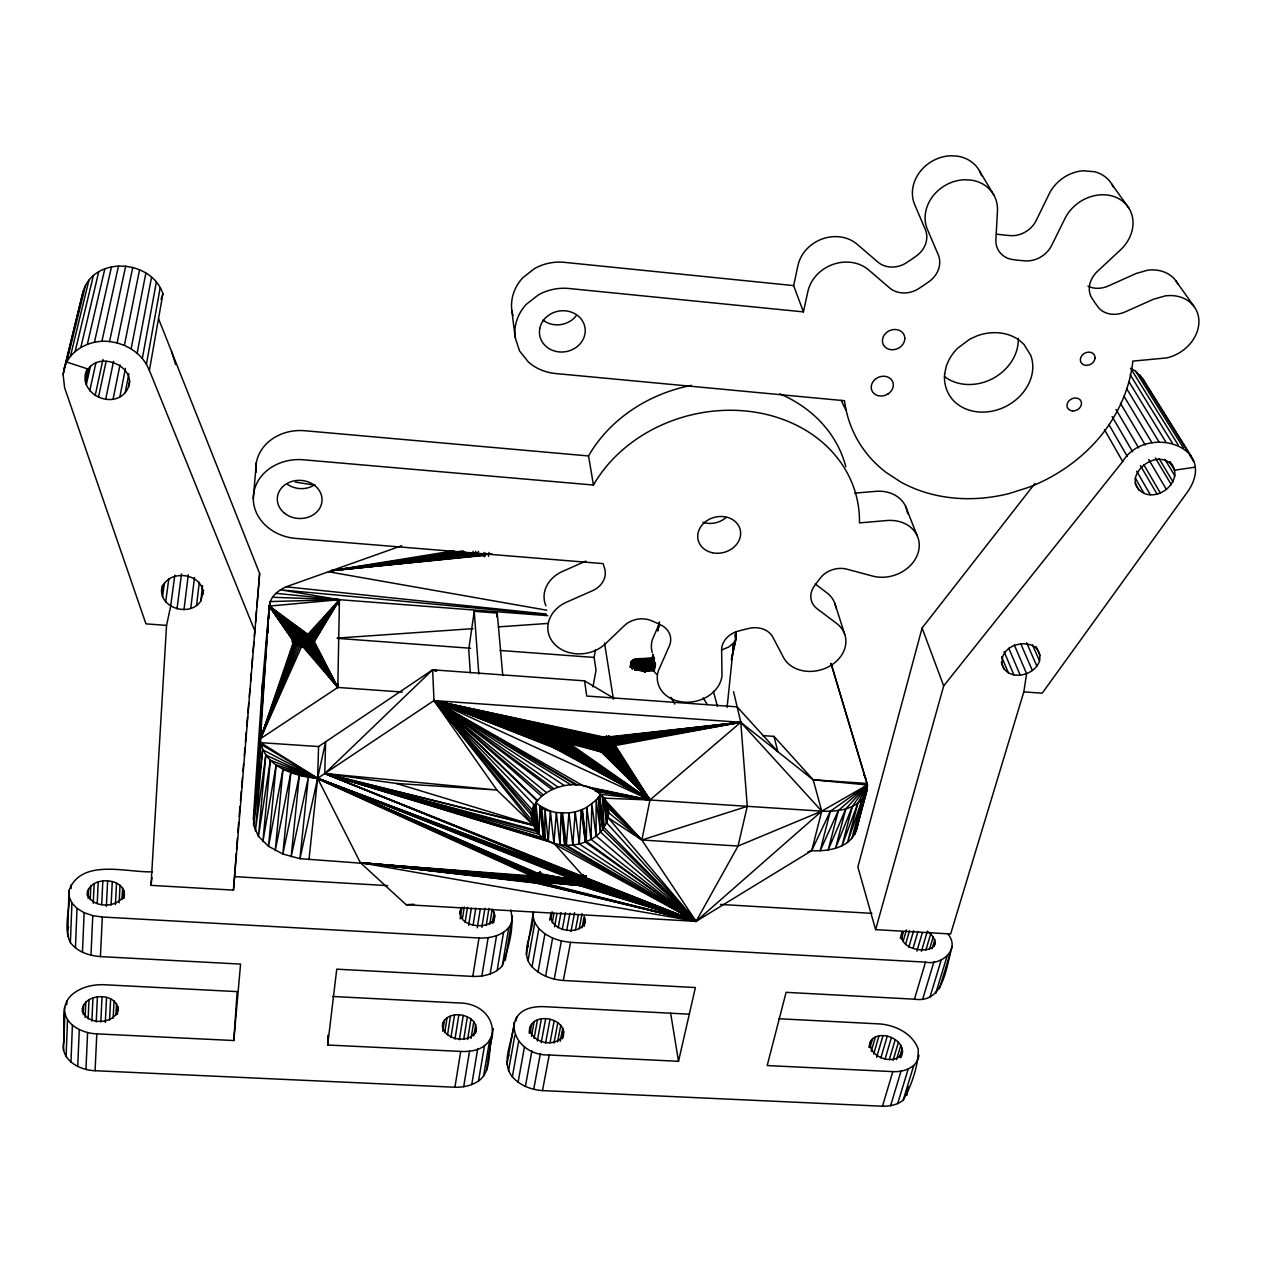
<?xml version="1.0" encoding="UTF-8"?>
<svg xmlns="http://www.w3.org/2000/svg" width="1262" height="1262" viewBox="0 0 1262 1262"><rect width="100%" height="100%" fill="white"/><g stroke="black" fill="none" stroke-linecap="round" stroke-linejoin="round"><path stroke-width="1.5" d="M401.742 545.705L286.08 586.814C278.161 590.427 270.131 596.816 269.263 606.091L262.433 684.067L260.445 738.727C262.023 765.955 294.661 776.445 317.63 778.323L433.97 700.584L740.778 722.29L813.201 779.79L867.388 784.964L862.183 799.398L851.818 838.567L866.994 790.138L854.879 834.087L867.388 784.964L821.736 811.15L696.088 921.355L586.341 841.565L586.798 807.365L596.121 800.108L599.56 795.707L604.041 827.572L696.088 921.355L811.703 850.651C828.408 851.629 851.282 847.748 856.646 829.166L866.994 790.138L867.388 784.964L831.059 663.465M332.553 996.475L458.248 1002.943C499.026 1002.549 507.056 1053.912 460.709 1051.42L327.694 1045.015L327.883 1035.266M613.979 698.359L584.574 680.849L432.645 669.807L318.592 746.552L317.63 778.323L360.38 862.703L535.072 882.974L541.019 881.539L577.617 885.325C594.875 887.675 582.145 866.82 574.194 880.024L537.817 873.367L534.646 873.698L531.349 875.86L299.946 858.665L282.846 854.011L268.522 846.313L258.458 836.375L253.615 825.222L260.445 738.727L337.806 687.443L339.446 599.687L280.511 589.811L546.178 614.641M531.996 875.165L317.63 778.323L262.606 749.738L255.35 830.885L265.809 755.118L531.349 875.86L530.86 876.617L360.38 862.703L406.112 904.696L696.088 921.355L591.026 839.372L591.815 804.036L596.137 835.996L696.088 921.355L738.049 846.045L747.262 806.339L740.778 722.29L733.553 691.686M579.353 876.065L324.791 773.527L325.612 741.835L299.946 858.665L308.37 777.218L291.159 856.756L299.346 775.278L317.63 778.323L578.312 876.317L324.791 773.527L432.645 669.807L436.478 670.627L432.645 669.807L433.97 700.584L496.881 790.012L533.148 825.017L531.901 812.05M581.482 875.986L324.791 773.527L539.032 834.34C508.87 796.48 580.741 766.066 603.315 798.136L641.853 840.019L696.088 921.355L543.275 838L539.032 834.34L539.947 805.929L535.782 802.317L536.823 831.595L324.791 773.527L496.881 790.012L396.363 783.45L324.791 773.527L580.41 875.954M605.697 800.881L608.11 817.713L696.088 921.355L559.981 844.688L561.038 813.059L564.745 845.146L696.088 921.355L360.38 862.703L530.545 877.421L530.86 876.617M85.658 375.098C93.625 346.025 144.278 367.652 125.222 392.671C109.92 410.024 76.73 391.693 86.936 369.466M659.363 626.299L659.411 625.321M64.662 1007.186C63.068 1024.287 82.204 1033.404 96.811 1033.862L233.801 1040.535L237.146 991.616L103.736 984.707C92.158 984.36 80.169 987.373 71.366 995.197C58.304 1007.817 66.744 1028.23 63.305 1043.942C61.633 1060.948 80.453 1070.334 95.076 1070.712L454.919 1087.245C463.201 1087.402 471.546 1085.683 478.519 1081.045C492.858 1070.523 487.227 1049.574 492.622 1034.793M233.801 1040.535L240.569 964.089L100.424 956.596C89.208 955.728 77.392 951.911 70.404 942.572C62.501 926.639 71.129 907.599 68.937 890.688C81.162 857.561 127.588 872.988 152.465 871.79M63.494 1050.441L64.867 1013.623M67.691 936.483L68.937 890.688M66.744 1004.757L66.886 1000.892M71.082 888.543L71.24 884.599M66.097 1056.657L67.501 1019.806M70.404 942.572L71.918 903.008L69.173 896.982M70.956 1062.131L72.407 1025.249M75.436 947.967L77.014 908.372L71.918 903.008M77.739 1066.5L79.269 1029.603M82.456 952.289L84.128 912.694L77.014 908.372M82.346 1011.935C81.194 992.847 117.129 991.096 118.076 1009.837C114.101 1025.69 83.276 1025.47 82.503 1008.07M87.252 895.689C86.479 874.866 128.44 876.207 124.055 897.787M83.182 1014.585L83.592 1004.931M88.119 898.544L88.545 888.7M85.138 1017.503L85.816 1002.06M90.233 899.711L90.832 885.94M85.958 1069.435L87.599 1032.553M88.151 1018.955L89.003 999.678M90.99 955.239L92.773 915.644L84.128 912.694M93.246 903.308L94.129 883.652M91.905 1021.053L92.962 997.926M97.221 903.592L98.215 881.996M96.227 1021.968L97.395 996.933M101.701 904.617L102.821 881.081M95.076 1070.712L96.811 1033.862M100.424 956.596L102.317 917.017L92.773 915.644M100.834 1021.778L102.033 996.759M106.371 906.432L107.617 880.955M105.314 1022.409L106.544 997.39M111.103 905.154L112.286 881.633M109.557 1019.996L110.646 998.826M115.426 904.617L116.53 883.069M113.138 1018.26L114.037 1000.94M119.133 902.803L120.048 885.151M115.899 1015.153L116.514 1003.606M121.988 899.538L122.619 887.785M117.476 1014.348L117.887 1006.634M123.644 898.591L124.055 890.751M535.198 873.525L536.129 883.069L696.088 921.355L579.274 843.931L581.214 810.015L586.798 807.365L591.026 839.372C579.779 845.477 566.165 846.944 553.908 843.237L324.791 773.527L533.148 825.017L433.97 700.584L604.34 737.134C623.018 734.752 614.562 759.235 600.113 751.568L570.203 742.419L569.477 736.598M158.523 318.639L259.641 573.563L233.47 890.12L151.014 885.356L166.552 625.384L170.67 606.202L174.803 575.267M547.803 615.682L339.446 599.687L269.263 606.091L256.344 788.876M253.283 819.527L262.433 684.067M268.128 622.355L260.445 738.727L301.965 645.687L309.127 645.339L313.812 642.5L339.446 599.687L275.921 593.329M534 805.314L535.656 830.144L324.791 773.527L548.292 840.981L550.39 811.15L539.947 805.929L543.275 838L324.791 773.527L533.274 825.49L532.753 807.917M584.227 926.308L585.174 919.509L584.196 916.433L582.019 927.775M569.651 736.046C576.466 750.922 548.244 755.149 550.264 739.216M537.312 873.304L538.243 882.848L696.088 921.355L572.806 845.051L575.204 811.892L581.214 810.015L585.316 842.038L696.088 921.355L537.186 883.021L536.255 873.478M233.47 890.12L236.262 853.412M236.562 849.547L237.445 837.952M237.887 832.147L238.66 822.43M562.678 1038.2C570.487 1017.503 529.062 1009.758 529.33 1032.206M553.908 843.237L556.353 812.586L550.39 811.15L553.908 843.237L583.47 876.443M857.056 823.928L856.646 829.166L864.249 797.852M253.52 823.581L256.028 792.725M602.873 796.543L606.596 822.761L696.088 921.355L566.338 845.303L568.941 812.965L575.204 811.892L579.274 843.931M253.299 498.884L256.296 462.791M239.149 816.546L239.985 806.749M240.474 800.881L241.31 791.085M241.626 787.157L242.462 777.36M242.951 771.476L243.613 763.652M244.276 755.812L244.938 747.972M245.427 742.088L246.264 732.291M246.753 726.407L247.589 716.611M247.904 712.699L248.74 702.902M249.229 697.018L249.892 689.178M250.554 681.338L251.217 673.514M251.706 667.63L252.542 657.833M253.031 651.949L253.851 642.153M254.356 636.269L255.019 628.429M255.508 622.56L256.501 610.808M256.833 606.88L259.641 573.563M591.026 839.372C603.851 832.841 611.723 817.808 607.322 803.705M267.497 632.656L268.175 624.895M268.68 619.058L269.374 611.281M269.879 605.46L270.226 601.564L339.446 599.687L338.831 605.46M256.596 788.908L260.698 742.655L318.592 746.552M532.769 874.566L317.63 778.323L260.808 744.217L253.615 825.222L262.606 749.738M265.809 755.118L258.458 836.375L270.368 760.229L576.45 877.185M552.157 911.779C544.411 928.942 578.406 938.06 584.953 922.522M256.722 788.734L260.808 744.217M270.368 760.229L262.89 841.565L276.157 764.898L317.63 778.323L577.333 876.696M276.157 764.898L268.522 846.313L283.035 769.047L317.63 778.323L575.661 877.784M306.745 645.97L307.896 634.329L269.263 606.091L292.768 638.367L292.405 642.263C290.923 630.038 314.238 630.937 314.317 641.522L337.806 687.443L402.326 692.033M293.131 637.373L292.768 641.254L293.131 637.373L269.263 606.091L306.145 633.903L304.82 647.469M293.794 636.442L293.241 642.263L293.794 636.442L269.263 606.091L304.331 633.634L303.006 647.201M293.999 643.368L294.74 635.606L269.263 606.091L302.486 633.54L301.161 647.122M283.035 769.047L275.242 850.509L290.844 772.533L317.63 778.323L575.015 878.478M295.008 644.598L295.939 634.881L269.263 606.091L294.409 642.453L301.965 645.687L337.806 687.443L337.601 683.515M296.239 645.955L297.359 634.313L269.263 606.091L292.989 640.449M297.832 645.529L298.952 633.887L269.263 606.091L292.721 639.408M529.362 1033.436L530.34 1026.605M299.551 645.261L300.687 633.619L269.263 606.091M290.844 772.533L282.846 854.011L299.346 775.278M308.37 646.554L309.521 634.928L339.446 599.687L272.466 597.273M310.01 645.339L310.988 635.638L339.446 599.687L314.506 640.497M268.506 618.585L270.226 601.564M311.257 646.176L312.235 636.49L339.446 599.687L307.896 634.329L306.492 645.907M312.455 645.182L313.228 637.42L339.446 599.687L314.38 639.455L313.97 643.289M313.954 638.414L313.37 644.235L313.954 638.414L339.446 599.687M313.986 643.336L314.38 639.455M689.509 1014.191L544.553 1006.682C497.496 1004.568 509.927 1055.947 549.222 1055L678.514 1061.31L695.394 987.547L563.325 980.479C551.731 979.596 540.136 975.321 532.028 966.755C518.682 952.589 533.779 932.713 533.037 916.512L533.495 912M526.301 954.529L533.305 912.41M727.086 707.477L733.758 642.847L736.282 637.783L735.935 631.663L735.131 635.37M1039.509 660.878C1043.8 638.099 1006.713 639.108 1002.343 658.038L1002.075 664.711C1008.007 681.717 1034.824 676.258 1039.509 660.878L1032.411 644.803M293.936 643.273L294.74 635.606M309.001 859.611L317.63 778.323L260.698 742.655M778.575 1018.734L879.788 1023.939C895.531 1025.186 912.521 1033.499 918.263 1049.069C918.294 1066.011 911.59 1085.462 903.229 1100.101C897.424 1104.881 889.836 1106.348 882.485 1106.222L542.486 1090.605C531.207 1089.832 519.96 1085.415 512.34 1076.849C499.736 1060.963 513.886 1040.188 513.855 1022.677M294.898 644.44L295.939 634.881M162.467 585.158C155.541 606.864 189.426 618.49 200.832 600.98L202.583 585.568M200.832 600.98L203.576 590.253M296.034 646.049L297.359 634.313M327.694 1045.015L336.749 969.169L472.793 976.409C483.441 976.725 494.988 974.217 502.276 965.887C508.081 948.819 514.659 928.185 510.794 909.965M312.345 645.087L313.228 637.42M505.305 960.287L512.498 916.117M196.588 605.444L199.286 582.271M297.595 645.592L298.952 633.887M299.299 645.308L300.687 633.619M311.099 646.081L312.235 636.49M486.548 1070.381L487.29 1064.103M533.447 873.257L534.063 882.737L531.05 880.608L530.545 877.421M531.381 812.696L531.933 820.537L433.97 700.584L550.705 743.097C550.043 735.825 559.492 731.944 565.392 734.673L596.768 742.245L599.797 738.933L604.34 737.134M190.751 608.426L194.458 577.491M301.097 645.197L302.486 633.54M309.837 645.245L310.988 635.638M302.691 647.201L304.331 633.634M304.505 647.422L306.145 633.903M308.133 646.459L309.521 634.928M151.014 885.356L151.976 877.611M489.735 924.32L492.227 909.097C505.967 932.902 450.203 929.968 461.924 907.362L460.141 918.799M183.984 609.593L188.306 574.762M476.421 1027.71C474.512 1045.914 439.823 1040.85 442.915 1022.914C449.903 1007.612 481.437 1015.405 475.49 1033.326M177.027 608.82L181.507 574.005M267.796 632.925L268.285 629.17M531.696 815.426L433.97 700.584L596.768 742.245L596.358 747.498L600.113 751.568L598.756 738.223M165.637 602.006L168.824 578.848M162.514 596.705L164.407 583.233M472.509 555.201L473.061 551.32M475.19 555.106L475.742 551.226M477.951 555.28L478.503 551.384M502.765 675.501L497.244 613.08L474.244 611.313L468.738 649.425L470.316 672.772M483.393 556.321L483.945 552.44M488.489 556.321L489.057 552.425M496.676 616.881L497.244 613.08M442.331 1026.669L442.915 1022.914M459.731 913.909L460.33 910.091M442.741 1031.338L444.492 1020.09M444.745 1032.726L447.063 1017.74M462.491 918.436L464.274 906.999M1034.919 483.488L922.096 628.003L857.86 867.026L875.623 929.637L950.649 933.959L1023.829 691.86L1026.621 673.671L1014.301 644.945M447.553 1034.73L450.487 1016.005M465.094 922.49L467.492 907.252M450.96 1037.474L454.509 1015.011M468.628 925.361L471.325 908.23M454.983 1039.147L458.847 1014.822M473.076 925.22L475.806 908.104M459.336 1039.778L463.249 1015.453M477.288 927.775L480.333 908.75M454.919 1087.245L460.709 1051.42M472.793 976.409L478.992 938.013C491.407 938.502 506.693 934.874 511.804 922.175M463.738 1039.304L467.366 1016.856M481.847 927.286L484.923 908.261M467.618 1039.509L470.978 1018.939M486.185 925.535L488.962 908.419M471.041 1038.405L473.802 1021.557M463.675 1086.787L469.559 1051.009M481.847 976.062L488.142 937.713M473.818 1035.786L475.664 1024.555M492.29 923.453L494.183 912.032M493.742 922.743L495.004 915.108M471.736 1084.673L477.683 1048.927M490.145 974.075L496.518 935.773M478.519 1081.045L484.529 1045.346M497.118 970.604L503.554 932.35M483.567 1076.155L489.624 1040.519M502.276 965.887L508.775 927.712M487.605 1062.225L493.347 1028.562M255.271 631.978L149.389 370.429L162.908 293.778C151.803 259.625 94.366 255.129 83.166 291.364L64.283 368.157L63.1 374.625L64.614 387.781L145.95 623.854L166.552 625.384M506.93 1064.371L513.192 1028.861M516.079 1020.8L516.742 1017.062M508.539 1070.744L514.849 1035.203M528.037 960.776L534.804 922.696L533.037 916.512M149.389 370.429L146.424 364.182L160.164 287.799M512.34 1076.849L518.698 1041.26M532.028 966.755L538.858 928.627L534.804 922.696M592.998 686.891L596.027 670.201L594.118 657.439L595.459 649.898M518.083 1082.212L524.519 1046.608M538.006 972.056L544.932 933.896L538.858 928.627M549.696 920.187L550.721 914.508M530.072 1033.105L531.759 1023.782M550.784 919.367L551.809 913.672M531.491 1036.339L534.205 1021.431M552.235 922.774L553.955 913.309M83.166 291.364L63.1 374.625M146.424 364.182L142.322 358.392L156.33 282.246M534.078 1038.326L537.502 1019.712M525.371 1086.487L531.901 1050.867M545.594 976.299L552.614 938.123L544.932 933.896M554.554 926.797L556.984 913.562M537.297 1041.04L541.414 1018.718M558.214 927.759L561.022 912.631M541.209 1042.696L545.705 1018.529M562.268 929.51L565.439 912.489M533.7 1089.358L540.341 1053.738M554.223 979.17L561.353 941.01L552.614 938.123M545.531 1043.327L550.058 1019.16M566.733 930.157L569.935 913.152M142.322 358.392L137.164 353.218L151.519 277.277M549.995 1042.854L554.207 1020.564M571.008 931.545L574.573 912.663M542.486 1090.605L549.222 1055M563.325 980.479L570.566 942.351L925.503 962.149C941.121 965.619 960.524 949.797 948.251 934.448M553.971 1043.075L557.851 1022.63M630.243 667.156L631.315 661.493L634.202 659.363L653.022 657.817L650.971 670.311L653.511 656.145M630.921 666.462L632.025 660.657L630.89 666.383M128.55 387.055L129.671 381.25M575.488 929.842L578.375 914.713M557.567 1041.986L560.77 1025.249M579.226 928.627L582.129 913.514M631.521 667.677L632.988 659.931L631.457 667.566M560.233 1041.245L562.742 1028.23M632.357 669.034L634.202 659.363L632.246 668.86M633.761 668.608L635.606 658.938L633.634 668.418M634.96 670.28L637.184 658.669L634.786 670.027M125.222 392.671L128.866 373.726M630.211 667.219L631.315 661.493C629.06 666.92 636.789 670.122 641.017 670.658C649.504 672.898 655.088 665.106 653.953 657.218M562.205 1038.815L563.641 1031.369M584.069 925.188L585.174 919.509M636.632 670.185L638.872 658.59L652.233 659.237M638.383 670.264L640.623 658.669L652.533 658.685M640.149 670.532L642.39 658.938L651.918 659.805L653.006 654.221M641.885 670.958L644.125 659.363L651.886 660.326L640.623 658.669L638.178 669.964M137.164 353.218L131.122 348.833L145.871 273.065M643.541 671.526L645.781 659.931L644.125 659.363L642.39 658.938L639.881 670.485M645.056 672.252L647.311 660.657L645.781 659.931L643.289 671.447M646.791 671.147L648.668 661.477L647.311 660.657L644.835 672.141M648.305 670.138L649.82 662.408L648.668 661.477L646.617 671.037M119.858 396.867L125.459 368.378M649.204 671.132L650.719 663.402L649.82 662.408L648.195 670.043M657.739 630.038L659.206 622.592M652.99 654.741L651.839 661.887L648.668 661.477M657.881 631L659.521 621.945M650.245 670.09L650.719 663.402L651.76 663.528L653.274 654.962M658.732 627.182L659.458 623.333M653.195 657.013L650.167 670.154M654.394 658.307L652.564 667.63L651.476 667.456M654.426 661.13L652.959 668.592L650.924 668.339M654.394 663.812L653.29 669.412L650.088 669.128M655.025 662.582L653.542 670.059L648.999 669.791M655.215 663.055L653.732 670.532L647.69 670.311M655.341 663.355L653.858 670.832L646.191 670.658M656.508 674.223L654.079 671.368L655.546 663.891M113.091 399.171L119.985 364.923M131.122 348.833L124.37 345.362L139.561 269.737M807.964 851.818L811.703 850.651L821.736 811.15L740.778 722.29L649.977 799.998L641.853 840.019L738.049 846.045L821.736 811.15C837.258 811.892 856.425 809.541 865.259 794.997M124.37 345.362L117.098 342.901L132.762 267.37M105.677 399.328L113.564 361.279M265.84 645.04L266.803 640.433M649.11 671.037L650.719 663.402M64.283 368.157C69.82 349.258 90.896 339.336 109.542 341.545L125.679 266.061M98.452 397.341L106.15 361.216M636.442 669.917L638.872 658.59M95.171 395.59L102.963 359.481M803.421 311.888L807.885 291.475A36.393 31.834 -24.4 0 1 832.904 264.436A36.393 31.834 -24.4 0 1 868.556 269.863L889.536 287.862A24.483 21.265 -27.4 0 0 920.156 287.657A156.456 139.94 -29.6 0 0 927.728 282.514A24.546 21.296 -27.9 0 0 938.218 254.703L927.444 229.495A37.466 32.496 -31.2 0 1 964.862 179.74L970.904 180.072A37.466 32.496 -31.2 0 1 997.453 211.101L995.892 239.606A24.861 21.217 -31.5 0 0 1011.114 259.294A161.015 138.473 -37.1 0 0 1027 260.95A24.861 21.17 -31.7 0 0 1051.609 245.506L1065.033 218.389A37.544 31.55 -33.3 0 1 1119.205 198.907A37.544 31.55 -33.3 0 1 1120.404 249.971L1097.467 271.362A24.593 20.429 -31.6 0 0 1091.094 296.744A157.419 128.756 -35.4 0 0 1097.135 305.751A24.546 20.334 -31.4 0 0 1125.183 311.888L1153.563 299.22L1165.22 295.892A36.488 29.767 -31.1 0 1 1198.9 320.911A36.488 29.767 -31.1 0 1 1166.751 357.919L1132.834 361.106C1130.247 385.762 1120.404 409.172 1105.954 429.206A149.279 125.269 -26.3 0 1 1028.451 487.416L1009.71 493.379A149.279 125.269 -26.3 0 1 900.91 482.1L886.318 472.603A149.279 125.269 -26.3 0 1 844.499 400.717L555.674 373.536A47.562 42.608 -9.5 0 1 528.415 362.036L519.502 350.868L515.164 337.506A47.562 42.608 -9.5 0 1 526.412 304.189L538.574 294.756A47.562 42.608 -9.5 0 1 569.146 288.509L803.421 311.888L793.64 285.606L797.963 265.509A35.588 31.345 -25 0 1 822.351 238.928A35.588 31.345 -25 0 1 857.229 244.307L877.816 262.039A23.931 20.933 -28.1 0 0 907.741 261.881A152.876 137.558 -30.5 0 0 918.152 254.608A23.994 20.965 -28.6 0 0 925.298 229.463L914.698 204.649A36.614 31.976 -31.9 0 1 951.106 155.778L957.022 156.109A36.614 31.976 -31.9 0 1 981.647 175.781M641.617 670.895L644.125 659.363M732.544 648.431L733.758 642.847L728.742 647.012L721.564 649.993M734.973 637.736L736.172 632.183M731.408 659.111L736.267 636.821M731.424 660.073L736.282 637.783M476.437 556.163L477.241 552.488M484.718 556.779L485.554 552.993M89.712 390.826L96.007 362.399M101.906 341.339L118.518 265.825M86.273 384.847L90.517 365.948M85.437 381.613L88.419 368.409M94.429 342.27L111.513 266.708M87.33 344.321L104.872 268.648M80.831 347.444L98.767 271.598M75.136 351.514L93.404 275.479M70.388 356.436L88.939 280.164M866.489 788.655L867.388 784.964L830.301 811.277L811.703 850.651M85.485 285.512L66.728 362.036L88.387 369.167M866.174 787.141L867.089 783.465L831.011 663.465M830.301 811.277L820.174 850.746L838.394 810.519L867.388 784.964L866.395 788.671M838.394 810.519L828.188 849.925L845.792 808.895L867.388 784.964L857.844 803.263L842.022 845.745L852.339 806.45L867.388 784.964M845.792 808.895L835.539 848.253L852.339 806.45M857.844 803.263L847.496 842.495L862.183 799.398M861.473 807.223L862.956 801.67M863.934 797.947L865.416 792.394M161.662 590.932C164.502 568.421 203.371 571.544 203.15 594.102M918.957 1055.206C917.6 1067.557 903.639 1072.306 892.818 1071.612L767.186 1065.554L786.1 992.342L914.445 999.188C941.973 1003.385 945.695 971.409 950.68 951.942M939.433 988.777L952.147 946.468M906.905 1095.29L908.135 1086.519M875.623 929.637L943.676 685.913L1122.691 461.545C1144.666 424.363 1218.398 444.539 1188.425 490.666L1042.191 693.217L1023.829 691.86M928.516 931.955C954.23 955.744 895.373 955.902 902.156 931.987L900.279 938.376M902.582 1051.341C897.503 1067.826 865.779 1056.957 870.733 1040.834C880.671 1027.741 909.697 1041.245 900.705 1057.777M868.84 1047.255L870.733 1040.834M869.991 1047.57L872.626 1038.516M901.415 938.96L903.545 931.593M871.222 1051.293L875.434 1036.812M903.213 940.995L906.4 929.968M873.698 1053.928L878.967 1035.834M905.753 943.739L909.492 930.883M876.648 1057.335L882.99 1035.629M908.814 947.257L913.641 930.741M880.86 1057.95L887.233 1036.244M913.167 947.888L918.01 931.372M884.993 1059.323L891.398 1037.616M916.922 951.106L922.333 932.76M889.331 1059.544L895.231 1039.651M921.418 951.296L927.396 931.104M893.07 1060.317L898.449 1042.238M925.851 950.176L930.772 933.643M882.485 1106.222L892.818 1071.612M896.525 1059.654L900.847 1045.173M914.445 999.188L925.503 962.149M929.447 949.387L933.296 936.53M899.554 1057.335L902.267 1048.28M932.05 948.756L934.811 939.559M934.101 946.216L935.205 942.54M890.578 1105.78L901.005 1071.186M922.79 998.826L933.927 961.833M897.661 1103.682L908.135 1069.135M930.047 996.854L941.247 959.909M903.229 1100.101L913.735 1065.585M935.726 993.415L946.957 956.517M1171.972 465.205C1155.345 445.675 1118.258 479.576 1144.05 493.363C1161.876 500.888 1185.05 477.982 1169.937 461.829M161.047 299.362L162.908 293.778M293.557 641.475L260.445 738.727L300.167 645.324M124.26 893.859C119.559 909.334 88.797 908.845 87.425 891.761M294.409 642.453L260.445 738.727L298.463 644.819M295.545 643.352L260.445 738.727L296.901 644.156M67.47 930.141L68.605 927.065M659.237 623.822L652.391 639.55A31.976 26.123 -11.5 0 0 652.28 652.549M563.404 1034.477C557.283 1048.123 532.864 1043.816 530.056 1029.697M507.592 1058.14L509.028 1055.3M526.932 948.472L528.384 945.727M540.073 872.01L541.019 881.539L542.881 876.932L539.82 873.825M585.899 561.085L562.552 571.418A32.56 27.133 -8.2 0 0 545.894 605.76M491.928 553.971L331.59 570.645L454.005 550.768M747.262 806.339L641.853 840.019L608.11 817.713M614.547 739.721L615.446 745.526L740.778 722.29L607.653 737.024M614.641 738.633L615.556 744.201L740.778 722.29L609.262 737.308M615.399 742.876L740.778 722.29L610.761 737.813M614.941 741.614L740.778 722.29L612.117 738.507M484.655 555.375L331.59 570.645L463.264 550.863M1194.972 467.208L1174.575 470.19L1169.622 462.002M614.231 740.447L740.778 722.29L613.285 739.406M481.879 555.343L331.59 570.645L465.11 552.141M476.279 554.523L331.59 570.645L471.168 552.772L479.055 555.059M331.59 570.645L473.629 553.75M854.784 493.142L875.812 491.344A33.096 27.385 -19.4 0 1 907.567 513.618M337.301 638.083L473.029 628.65M498.6 626.867L547.771 623.444M406.112 904.696L413.936 904.255M640.623 658.669L652.407 658.906M762.548 735.588L773.969 736.393L813.201 779.79L821.736 811.15L649.977 799.998L603.315 798.136L606.107 802.648L641.853 840.019L608.552 812.57L606.77 803.058M102.317 917.017L478.992 938.013M720.492 904.444L871.884 913.357M234.811 876.633L387.75 885.64M813.201 779.79L867.089 783.465M540.972 873.272L541.745 880.892L574.652 883.211L577.617 885.325L576.766 875.86M337.301 638.351L470.6 648.258M500.004 650.451L594.118 657.439M540.278 871.821L541.019 881.539L575.882 884.473L575.172 876.964M593.44 485.034L303.495 459.794A46.331 39.501 3.2 0 0 253.441 495.209A46.331 39.501 3.2 0 0 295.986 538.448L603.11 563.609L604.466 567.963A22.495 18.851 -8.6 0 1 592.414 590.758L566.733 602.069A33.238 27.464 -8.2 0 0 554.318 643.904A33.238 27.464 -8.2 0 0 605.429 643.762L624.375 625.636A22.038 18.094 -10.2 0 1 649.741 620.036A134.198 107.885 -8 0 1 662.597 625.936A22.006 18.047 -10.4 0 1 669.27 646.128L658.338 670.895A32.638 26.423 -11.5 0 0 684.13 702.129A32.638 26.423 -11.5 0 0 721.99 675.675L721.627 650.151A21.911 17.794 -13.4 0 1 736.298 631.694A132.81 105.093 -13.3 0 1 747.656 628.713A21.911 17.794 -13.7 0 1 772.88 637.231L783.481 657.423A32.859 26.534 -15.5 0 0 831.342 665.153A32.859 26.534 -15.5 0 0 836.627 623.444L817.129 608.757A22.227 18.157 -16.8 0 1 815.015 585.158A136.675 109.084 -18.7 0 1 821.72 576.418A22.274 18.204 -17.1 0 1 846.976 569.194L872.705 576.087A33.806 27.717 -19.1 0 0 918.468 551.541A33.806 27.717 -19.1 0 0 886.792 520.543L859.454 522.894A141.959 119.259 -14 0 0 752.736 411.838A141.959 119.259 -14 0 0 593.44 485.034L588.549 455.961A138.962 117.713 -14.2 0 1 691.434 385.383M588.549 455.961L304.883 430.736A45.322 38.948 3.6 0 0 255.965 472.445M651.87 661.051L647.311 660.657L651.855 661.335M530.45 877.831L360.38 862.703L533.132 882.375L532.627 874.818M541.098 873.099L541.745 880.892L575.204 883.889L574.636 878.273M649.82 662.408L651.807 662.597M530.403 878.242L360.38 862.703L532.312 881.886L531.775 874.361M541.019 881.539L576.702 884.962L575.819 875.528M530.45 879.062L360.38 862.703L531.617 881.286L531.192 875.67M542.881 876.932L574.194 880.024L574.652 883.211L542.313 880.166L541.729 874.456M530.355 876.143L530.671 879.866L360.38 862.703L531.05 880.608L530.608 875.008M793.64 285.606L564.556 262.354A46.489 41.962 -9.5 0 0 534.662 268.475L522.799 277.735A46.489 41.962 -9.5 0 0 511.82 310.515L515.164 337.506M286.08 586.814L546.13 614.026M541.745 880.892L575.882 884.473L574.983 876.853M645.781 659.931L651.886 660.61M599.545 794.098L649.977 799.998L615.446 745.526M542.565 876.159L574.194 880.024L317.63 778.323L533.668 874.077M542.092 875.434L574.194 880.024L543.007 877.753L574.1 880.434L542.944 878.573L542.565 874.771M561.353 941.01L570.566 942.351M295.324 482.068L314.427 485.113M541.461 874.803L574.194 880.024L540.704 874.266M595.743 791.306L649.977 799.998L615.051 746.852L613.853 739.09M594.907 790.675L649.977 799.998L614.405 748.114L612.906 738.412M328.451 571.749L546.777 610.224M109.542 341.545L117.098 342.901M589.622 787.993L649.977 799.998L613.49 749.265L611.707 737.623M610.303 736.724L612.37 750.306L649.977 799.998L583.612 786.021L433.97 700.584L531.996 812.838M436.494 670.643L432.645 669.807L436.384 671.005M602.731 737.529L433.97 700.584L532.564 810.283M601.201 738.144L433.97 700.584L534.536 805.266M596.768 742.245L566.764 735.383L568.925 737.323L596.248 743.539L565.392 734.673M541.13 808.059L548.26 810.882M599.797 738.933L433.97 700.584L537.233 800.991M598.503 739.974L433.97 700.584L537.533 800.534M596.09 744.201L568.925 737.323L570.298 741.078L596.358 747.498L595.632 741.882M538.306 872.988L539.253 882.532L696.088 921.355L602.715 829.244L598.267 797.363L600.507 832.021L696.088 921.355L540.183 882.091L539.237 872.547M567.947 736.267L596.248 743.539M562.268 733.885L433.97 700.584L541.477 796.212M560.612 733.837L433.97 700.584L543.133 794.918M558.94 733.995L433.97 700.584L546.257 792.441M557.315 734.389L433.97 700.584L551.746 789.318M568.925 737.323L595.995 744.864L569.651 738.491L596.043 746.205L595.522 742.482L596.043 746.205L570.124 739.753L596.358 747.498L595.806 743.618M555.785 735.005L433.97 700.584L553.734 788.545M569.541 735.509L570.298 741.078L596.91 748.65L596.232 743.034M597.636 739.422L598.851 750.78L570.203 742.419L597.778 749.817L596.721 740.4M554.397 735.809L433.97 700.584L557.772 786.952M324.791 773.527L544.932 838.978L544.868 808.91L548.292 840.981M553.119 736.85L433.97 700.584L564.177 785.406M396.363 783.45L533.148 825.017M578.501 876.128L579.668 885.656L696.088 921.355L585.095 877.421M579.558 876.08L580.725 885.608L696.088 921.355L585.71 878.052M580.615 875.907L581.782 885.435L696.088 921.355L586.167 878.762M552.157 737.891L433.97 700.584L570.74 784.727M570.298 741.078L597.778 749.817L596.39 740.1M581.608 875.591L582.792 885.119L696.088 921.355L586.467 879.551L585.978 875.733M582.539 875.15L583.722 884.678L696.088 921.355L586.578 880.355M551.399 739.122L433.97 700.584L575.646 784.885M583.375 874.613L584.558 884.126L696.088 921.355L586.514 881.176L586.041 877.374M550.895 740.415L433.97 700.584L577.286 784.932M584.322 875.875L585.284 883.495L696.088 921.355L586.278 881.996L585.552 876.285M550.737 741.094L433.97 700.584L649.977 799.998L611.045 751.19L608.694 735.651M585.142 877.058L585.852 882.769L696.088 921.355M550.658 741.756L433.97 700.584L597.557 741.015L598.851 750.78M550.674 740.652L551.052 744.391L433.97 700.584L553.592 747.688L552.709 736.314M550.973 738.112L551.652 745.621L433.97 700.584L552.504 746.725L551.715 737.308M534.646 873.698L317.63 778.323L574.525 879.22M535.687 873.446L317.63 778.323L537.817 873.367M317.63 778.323L536.744 873.336M554.728 735.478L556.321 749.092L649.977 799.998L609.593 751.884L607.243 736.345M556.037 733.916L557.883 749.486L649.977 799.998L608.016 752.389L605.697 736.85M557.662 734.09L559.523 749.644L649.977 799.998L606.375 752.673L604.072 737.118M559.303 734.027L561.18 749.596L649.977 799.998L604.719 752.72L602.431 737.182M1191.36 456.418L1143.198 379.341L1135.658 371.217L1130.657 368.315L1178.219 444.997M560.707 731.802L562.82 749.312L649.977 799.998L603.094 752.562L600.822 737.008M562.505 733.254L564.398 748.808L649.977 799.998L601.548 752.168L599.56 738.57M564.193 734.5L565.865 748.114L649.977 799.998L569.825 743.744L568.846 735.983M565.486 733.616L567.174 747.214L649.977 799.998L569.194 745.006L567.963 735.304M566.843 734.531L568.294 746.173L649.977 799.998M815.205 583.959L826.973 592.903A32.181 26.234 -15.7 0 1 835.949 608.016M607.211 805.677L641.853 840.019L607.874 807.506L606.107 802.648M303.826 645.86L337.806 687.443L337.522 683.61M305.672 645.876L337.806 687.443L313.812 642.5M307.455 645.687L337.806 687.443L313.023 643.383M1111.696 184L1128.985 208.293M1176.026 281.032L1194.294 306.84M309.127 645.339L337.806 687.443L311.951 644.172M310.641 644.835L337.806 687.443M1139.886 374.94L1187.921 451.843M1189.624 455.014L1193.742 461.592M1135.658 371.217L1183.504 447.994M1130.137 374.656L1172.256 442.93M1129.08 381.944L1165.788 441.889M1126.619 388.586L1158.973 441.874M703.202 697.87L707.241 704.543M1164.936 459.384L1174.938 475.963M1123.985 396.236L1152.064 442.899M1159.068 458.595L1173.013 481.863M1155.377 458.011L1171.262 484.64M1120.388 403.225L1145.218 444.95M979.47 170.827L993.825 195.042M1148.688 459.463L1166.435 489.482M1116.034 409.487L1138.687 447.931M670.863 697.334L674.839 704.07M1143.688 464.526L1160.314 492.921M1112.137 416.586L1132.629 451.78M1140.422 465.568L1156.986 493.994M1136.731 471.247L1150.25 494.672M1108.841 424.442L1127.25 456.355M1135.232 477.982L1144.05 493.363M1104.424 429.537L1122.691 461.545M1135.185 483.378L1139.081 490.208M863.681 774.426L866.395 779.648M1143.198 379.341L1144.729 382.67M1036.102 646.586L1040.062 655.499M1026.653 642.8L1036.843 666.068M1020.706 643.604L1032.379 670.501M1008.78 648.258L1020.232 675.217M1004.079 651.602L1013.922 674.965M1001.649 656.792L1008.401 672.962M1001.302 662.235L1004.3 669.396M654.079 671.368L651.35 664.427M905.532 506.22L917.095 535.561M922.096 628.003L943.676 685.913M834.955 603.725L844.735 634.392M171.537 351.435L175.639 364.592M713.393 691.292L717.415 706.436M773.969 736.393L777.881 751.742L737.118 706.846L586.72 696.04L584.574 680.849M511.82 310.515L512.971 315.579M670.658 1013.228L678.514 1061.31M604.545 643.021L613.427 699.243M614.657 738.38L615.556 744.201M598.141 737.97L600.113 751.568L569.825 743.744L568.988 736.14M607.196 803.247L608.552 812.57M596.074 742.813L596.91 748.65M600.507 832.021L596.121 800.108L596.137 835.996M614.026 739.248L615.051 746.852M613.19 738.617L614.405 748.114M586.341 841.565L582.224 809.526L585.316 842.038M585.994 875.828L586.467 879.551M577.46 876.017L578.627 885.545L577.775 876.049M612.133 737.907L613.49 749.265M572.806 845.051L568.941 812.965L556.353 812.586L559.981 844.688M576.482 875.796L577.617 885.325L540.183 882.091L539.489 872.389M575.787 877.327L576.702 884.962M574.51 878.163L575.204 883.889M573.973 877.5L574.652 883.211L574.068 877.611M566.338 845.303L562.6 813.201L564.745 845.146M553.292 734.878L554.886 748.492L553.908 735.131M552.235 736.03L553.592 747.688M550.973 739.769L551.652 745.621M585.6 876.143L586.278 881.996M551.384 737.008L552.504 746.725M550.595 740.51L551.052 744.391M610.871 737.103L612.37 750.306M585.205 876.916L585.852 882.769M573.658 876.885L574.273 882.453L542.313 880.166L541.808 874.314M550.311 739.374L550.705 743.097M609.451 736.156L611.045 751.19M584.464 875.702L585.284 883.495M544.932 838.978L541.572 806.923L543.275 838M608.063 736.945L609.593 751.884M583.785 876.364L584.558 884.126M568.231 735.509L569.194 745.006M535.782 802.317L539.032 834.34M534.173 805.235L536.823 831.595M533.211 805.677L535.656 830.144M606.375 735.667L608.016 752.389M600.049 736.819L601.548 752.168M531.838 811.86L533.274 825.49M531.192 813.028L531.933 820.537M604.877 736.992L606.375 752.673M582.792 874.992L583.722 884.678M534.157 873.43L535.072 882.974L534.457 873.462M533.148 873.194L534.063 882.737M603.236 737.15L604.719 752.72M601.611 737.103L603.094 752.562M599.56 795.707L602.715 829.244M581.877 875.465L582.792 885.119M532.406 874.74L533.132 882.375M531.586 874.25L532.312 881.886M531.065 875.576L531.617 881.286M530.703 876.79L531.05 880.608M530.308 876.049L530.671 879.866M567.048 732.906L568.294 746.173M580.899 875.812L581.782 885.435M579.873 876.033L580.725 885.608M578.816 876.112L579.668 885.656M566.039 733.995L567.174 747.214M604.514 797.568L606.596 822.761M564.666 733.064L565.865 748.114M563.278 733.837L564.398 748.808M474.244 611.313L478.819 674.066M561.637 732.575L562.82 749.312M555.264 733.727L556.321 749.092M538.574 872.862L539.253 882.532M559.981 731.928L561.18 749.596M556.842 733.995L557.883 749.486M537.596 873.209L538.243 882.848M558.482 734.058L559.523 749.644M536.571 873.43L537.186 883.021M535.514 873.509L536.129 883.069M602.274 794.792L604.041 827.572M779.821 393.839A138.962 117.713 -14.2 0 1 845.824 466.719M314.916 484.671A21.896 18.804 3.6 0 1 287.515 484.324M726.092 517.499A21.186 17.936 -14.2 0 1 702.966 522.326M846.155 410.387A145.998 123.487 -26.8 0 1 841.328 400.338M576.261 315.658A22.464 20.271 -9.5 0 1 570.96 320.674L567.695 322.52A22.464 20.271 -9.5 0 1 542.96 320.106M1018.182 338.342A44.517 37.639 -26.7 0 1 1017.298 348.265C1013.859 362.478 1002.974 374.009 989.85 380.004A44.517 37.639 -26.7 0 1 944.465 376.533M996.617 234.038A24.293 20.886 -32.2 0 0 1000.119 234.558A157.277 136.091 -37.9 0 0 1012.156 235.694A24.293 20.839 -32.4 0 0 1036.181 220.519L1049.195 193.859A36.693 31.061 -33.9 0 1 1083.127 170.78L1094.627 171.742A36.693 31.061 -33.9 0 1 1113.321 187.091M1177.762 283.84A35.683 29.341 -31.6 0 0 1147.537 270.226L1136.147 273.491L1108.43 285.922A23.994 20.034 -32 0 1 1087.954 286.143M944.686 373.694C943.392 384.594 947.62 395.858 955.997 403.004A45.511 38.191 -26.2 0 0 1003.637 407.5C1017.03 401.426 1028.214 389.753 1031.795 375.271A45.511 38.191 -26.2 0 0 1030.849 355.584L1024.081 344.51L1019.081 340.093A45.511 38.191 -26.2 0 0 976.914 335.913L969.815 339.131L957.479 348.359A45.511 38.191 -26.2 0 0 946.106 366.958L944.686 373.694M539.773 328.42L539.41 331.922A22.968 20.586 -9.5 0 0 544.348 344.747L546.998 347.208A22.968 20.586 -9.5 0 0 572.301 349.637L575.63 347.76A22.968 20.586 -9.5 0 0 584.385 336.26L585.111 332.805A22.968 20.586 -9.5 0 0 565.581 310.846A22.968 20.586 -9.5 0 0 539.773 328.42M904.807 338.579L904.633 340.298A11.468 9.844 -24.6 0 1 891.161 349.7A11.468 9.844 -24.6 0 1 882.801 338.137L883.447 336.465A11.468 9.844 -24.6 0 1 888.653 331.101L890.436 330.281A11.468 9.844 -24.6 0 1 901.1 331.354L902.409 332.458A11.468 9.844 -24.6 0 1 904.807 338.579M1095.037 357.793L1094.864 359.181A7.651 6.31 -28.8 0 1 1083.317 364.655A7.651 6.31 -28.8 0 1 1084.026 353.612A7.651 6.31 -28.8 0 1 1095.006 356.957L1095.037 357.793M651.697 665.468L650.955 669.302L651.697 665.468M888.022 393.965L884.552 395.542A11.295 9.639 -22.9 0 1 871.837 390.431A11.295 9.639 -22.9 0 1 877.358 377.827L879.109 377.038A11.295 9.639 -22.9 0 1 889.663 378.048L890.956 379.136A11.295 9.639 -22.9 0 1 888.022 393.965M574.036 880.844L542.944 878.573L574.068 881.665L573.642 877.958L574.068 881.665L542.707 879.393L542.329 875.576L542.707 879.393L574.273 882.453L573.579 877.043L574.036 880.844M436.463 670.674L432.645 669.807L436.447 670.721M436.415 670.8L432.645 669.807L436.415 670.832M712.304 552.724A21.643 18.173 -14 0 0 740.226 529.788A21.643 18.173 -14 0 0 705.016 522.105A21.643 18.173 -14 0 0 712.304 552.724M284.644 513.334A22.385 19.072 3.2 0 0 321.542 503.806A22.385 19.072 3.2 0 0 292.847 481.153A22.385 19.072 3.2 0 0 284.644 513.334M1072.526 410.923A7.54 6.184 -27.2 0 0 1081.218 401.647A7.54 6.184 -27.2 0 0 1068.977 400.78A7.54 6.184 -27.2 0 0 1072.526 410.923"/></g></svg>
